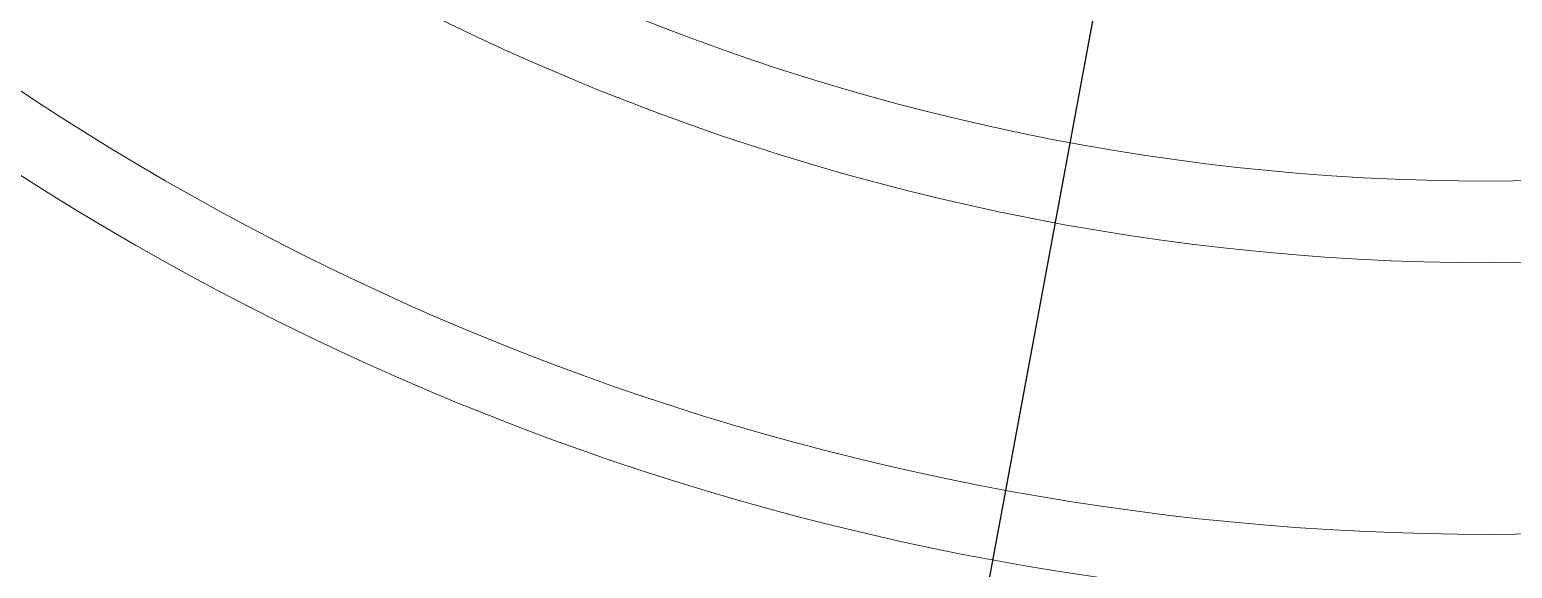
# Model space of a CAD drawing. Header units: millimetres. Extents: x -3 to 1189, y 0 to 841.
# Drawn here: x 419.41 to 440.4, y 53.57 to 61.2 of the extents above; entities that cross this region are included whole.
import ezdxf

# ---------------------------------------------------------------- set-up
doc = ezdxf.new("R2010")
doc.units = ezdxf.units.MM
doc.linetypes.add('CENTER', pattern=[10.16, 6.35, -1.27, 1.27, -1.27])
doc.layers.add('10', color=7, linetype='Continuous')
doc.layers.add('图层11', color=7, linetype='CENTER')

# ---------------------------------------------------------------- blocks, each defined once
blk = doc.blocks.new('SW_CENTERMARKSYMBOL_14')
at = {"layer": '10', "color": 0}
blk.add_line((0, 2.5), (0, 38.75), dxfattribs=at)

msp = doc.modelspace()

# ---------------------------------------------------------------- linework, layer by layer
at = {"color": 7, "linetype": 'Continuous', "lineweight": 15}
for radius, start, end in [(38.4999, 182.66969, 90), (37.5, 270.04587, 109.65859), (33.6547, 270.04587, 108.04321), (32.5, 270.04587, 123.37132), (33.6547, 169.30601, 270.04587), (32.5, 169.85778, 270.04587), (37.5, 183.53433, 270.04587)]:
    msp.add_arc((440.0604, 91.5532), radius, start, end, dxfattribs=at)

# ---------------------------------------------------------------- block references
at = {"layer": '图层11', "rotation": 169.5021687564342}
msp.add_blockref('SW_CENTERMARKSYMBOL_14', (440.0599, 91.5527), dxfattribs=at)

doc.saveas('drawing.dxf')
